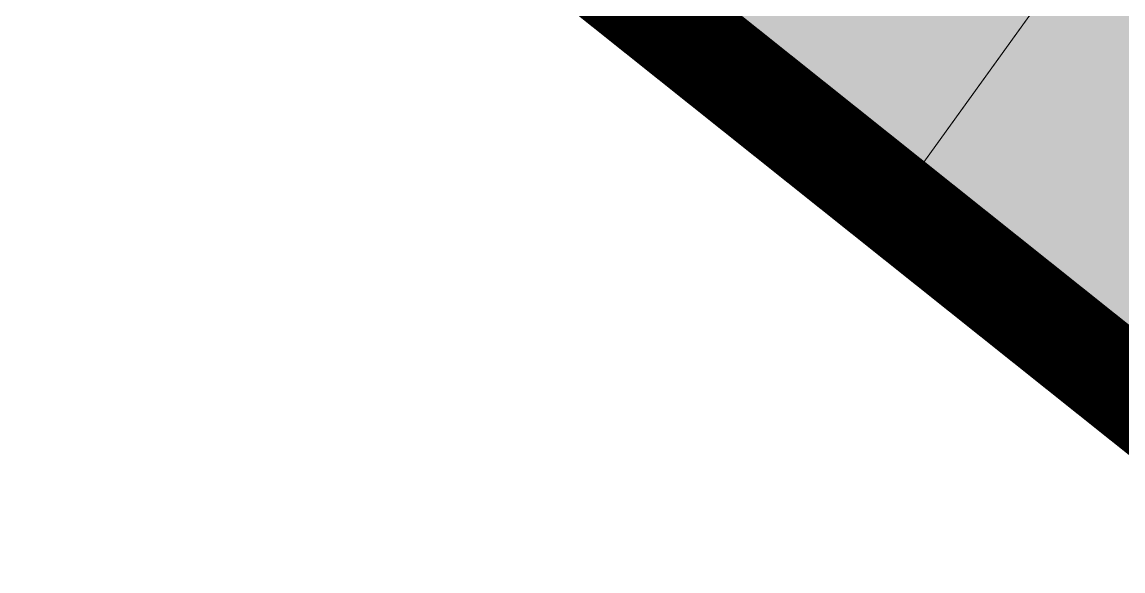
# Model space of a CAD drawing. Header units: inches. Extents: x 218980 to 233865, y 587194 to 599270.
# Drawn here: x 219018.23 to 219029.03, y 587364.49 to 587369.88 of the extents above; entities that cross this region are included whole.
import ezdxf

# ---------------------------------------------------------------- set-up
doc = ezdxf.new("R2010")
doc.units = ezdxf.units.IN
doc.header["$MEASUREMENT"] = 0
for name, pattern in [('01', [0]), ('DASHDOT2', [0.5, 0.25, -0.125, 0, -0.125]), ('State_Boundary_2', [13.5, 5, -1.6, 0.3, -1.6, 5])]:
    doc.linetypes.add(name, pattern=pattern)
for name, color, linetype, lineweight in [('Major Contour', 250, 'Continuous', 0), ('Planning Boundary', 222, '01', 0), ('Proposed Services', 11, '01', 0), ('Proposed Urban Design', 250, 'Continuous', 0), ('Town Boundary', 220, 'DASHDOT2', 30)]:
    doc.layers.add(name, color=color, linetype=linetype, lineweight=lineweight)
doc.layers.add('Open Space Within Settlement Active', color=7, linetype='01', lineweight=0, true_color=0xb1d336)
doc.layers.add('Open Space Within Settlement Passive', color=7, linetype='01', lineweight=0, true_color=0xcbe279)

msp = doc.modelspace()

# ---------------------------------------------------------------- hatches: boundary and pattern name
at = {"layer": 'Open Space Within Settlement Passive'}
h = msp.add_hatch(color=256, dxfattribs=at)
h.dxf.hatch_style = 1
h.paths.add_polyline_path([(219005.365, 587428.465), (219007.511, 587431.444), (218991.285, 587443.136), (218991.841, 587441.632), (219001.372, 587412.667), (219011.65, 587392.01), (219013.407, 587378.786), (219026.788, 587368.102), (219038.837, 587384.825), (219019.283, 587398.741), (219028.637, 587411.723), (219022.389, 587416.169)])
h = msp.add_hatch(color=256, dxfattribs=at)
h.dxf.hatch_style = 1
h.paths.add_polyline_path([(219038.837, 587384.825), (219045.874, 587380.495), (219063.52, 587353.383), (219061.423, 587347.7), (219038.086, 587359.082), (219026.788, 587368.102)])

# ---------------------------------------------------------------- linework, layer by layer
at = {"layer": 'Major Contour', "elevation": 2800}
msp.add_lwpolyline([(219027.182, 587367.789), (219033.449, 587364.883), (219035.712, 587364.736), (219043.034, 587365.024), (219045.121, 587365.248), (219048.582, 587366.658), (219054.053, 587366.623), (219058.507, 587367.821), (219062.563, 587368.887), (219064.589, 587369.306), (219068.042, 587367.668), (219071.799, 587367.854), (219074.634, 587368), (219076.851, 587368.193), (219084.595, 587368.175), (219088.525, 587369.574), (219091.413, 587372.562), (219100.683, 587377.138), (219101.704, 587378.641), (219102.682, 587380.418)], dxfattribs=at)
at = {"layer": 'Open Space Within Settlement Active'}
msp.add_lwpolyline([(219046.505, 587395.466), (219026.788, 587368.102), (219038.086, 587359.082), (219059.345, 587348.467), (219066.33, 587345.89), (219075.658, 587343.995), (219091.801, 587366.52), (219091.863, 587383.62)], dxfattribs=at)
at = {"layer": 'Planning Boundary', "lineweight": 5, "const_width": 1}
msp.add_lwpolyline([(219180.099, 587615.206), (219179.48, 587586.322), (219133.366, 587559.17), (219091.397, 587544.284), (219048.906, 587533.2), (219016.853, 587502.186), (219012.006, 587498.151), (218982.942, 587477.15), (218980.217, 587473.076), (218991.841, 587441.632), (219001.372, 587412.667), (219011.65, 587392.01), (219013.407, 587378.786), (219038.086, 587359.082), (219059.345, 587348.467), (219066.33, 587345.89), (219084.986, 587342.099), (219126.328, 587356.355), (219182.073, 587360.455), (219185.948, 587349.321), (219219.5, 587319.342), (219222.284, 587310.428)], dxfattribs=at)
at = {"layer": 'Proposed Services'}
msp.add_lwpolyline([(219005.365, 587428.465), (219007.511, 587431.444), (218991.285, 587443.136), (218991.841, 587441.632), (219001.372, 587412.667), (219011.65, 587392.01), (219013.407, 587378.786), (219026.788, 587368.102), (219038.837, 587384.825), (219019.283, 587398.741), (219028.637, 587411.723), (219022.389, 587416.169)], close=True, dxfattribs=at)
at = {"layer": 'Proposed Urban Design'}
msp.add_lwpolyline([(219038.837, 587384.825), (219045.874, 587380.495), (219063.52, 587353.383), (219061.423, 587347.7), (219038.086, 587359.082), (219026.788, 587368.102)], close=True, dxfattribs=at)
at = {"layer": 'Town Boundary', "linetype": 'State_Boundary_2'}
msp.add_lwpolyline([(219222.284, 587310.428), (219219.5, 587319.342), (219185.948, 587349.321), (219182.073, 587360.455), (219126.328, 587356.355), (219084.986, 587342.099), (219066.33, 587345.89), (219059.345, 587348.467), (219038.086, 587359.082), (219013.407, 587378.786), (219011.65, 587392.01), (219001.372, 587412.667), (218991.841, 587441.632), (218980.217, 587473.076), (218982.942, 587477.15), (219012.006, 587498.151), (219016.853, 587502.186), (219048.906, 587533.2), (219091.397, 587544.284), (219133.366, 587559.17), (219179.48, 587586.322), (219180.099, 587615.206)], dxfattribs=at)

doc.saveas('drawing.dxf')
